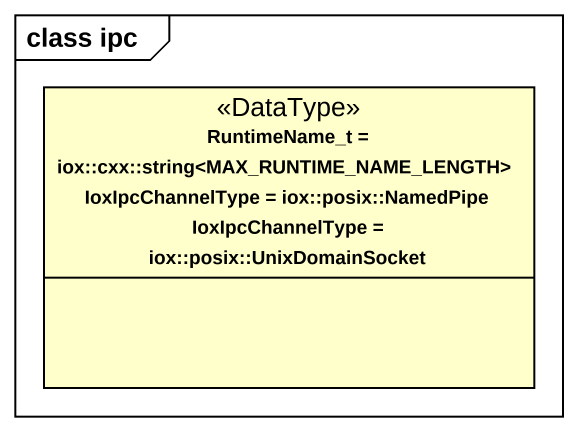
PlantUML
@startuml
mainframe class ipc
hide circle
hide empty members
class "RuntimeName_t = iox::cxx::string<MAX_RUNTIME_NAME_LENGTH> IoxIpcChannelType = iox::posix::NamedPipe IoxIpcChannelType = iox::posix::UnixDomainSocket" as RuntimeName_t_iox_cxx <<DataType>>
@enduml
